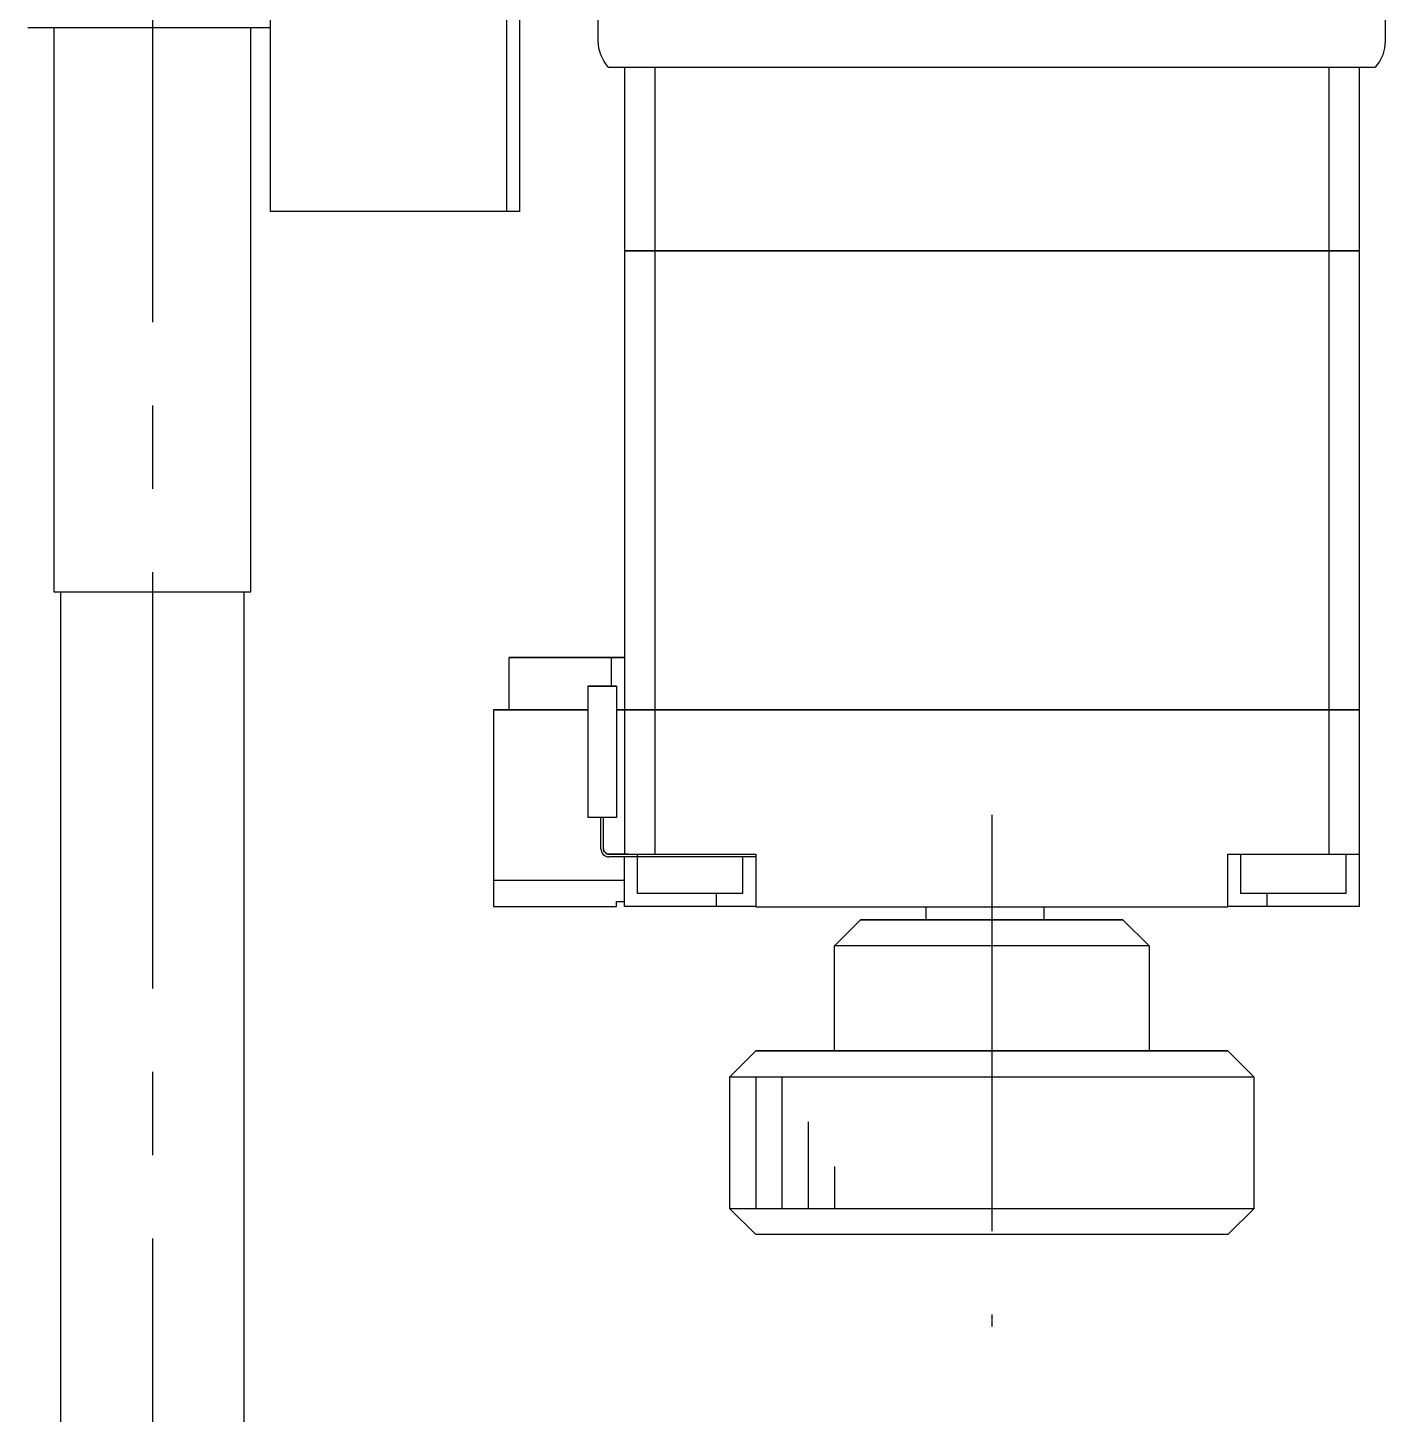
# Model space of a CAD drawing. Extents: x 0 to 698, y -8 to 617.
# Drawn here: x 277.1 to 328.9, y 424 to 476.8 of the extents above; entities that cross this region are included whole.
import ezdxf

# ---------------------------------------------------------------- set-up
doc = ezdxf.new("R2010")
doc.units = 0
doc.header["$LTSCALE"] = 0.5
doc.linetypes.add('CENTER', pattern=[50.8, 31.75, -6.35, 6.35, -6.35])
for name, color, linetype in [('MSM_CENTER', 1, 'CENTER'), ('MSM_CONTINUOUS', 7, 'CONTINUOUS'), ('MSM_NARROW', 5, 'CONTINUOUS')]:
    doc.layers.add(name, color=color, linetype=linetype)

msp = doc.modelspace()

# ---------------------------------------------------------------- linework, layer by layer
at = {"layer": 'MSM_CENTER'}
for p, q in [((281.896, 506.86), (281.896, 360.76)), ((313.896, 446.81), (313.896, 427.31))]:
    msp.add_line(p, q, dxfattribs=at)
at = {"layer": 'MSM_CONTINUOUS'}
for p, q in [((286.396, 469.809), (286.396, 496.809)), ((295.396, 496.809), (295.396, 469.809)), ((295.896, 489.809), (295.896, 469.809)), ((298.896, 476.309), (298.896, 478.309)), ((328.896, 478.309), (328.896, 476.309)), ((277.165, 476.81), (277.146, 476.81)), ((277.222, 476.81), (277.165, 476.81)), ((277.314, 476.81), (277.222, 476.81)), ((277.439, 476.809), (277.314, 476.81)), ((277.59, 476.809), (277.439, 476.809)), ((277.763, 476.809), (277.59, 476.809)), ((277.951, 476.809), (277.763, 476.809)), ((278.146, 476.809), (277.951, 476.809)), ((278.146, 476.809), (278.146, 455.31)), ((286.396, 476.809), (278.146, 476.809)), ((285.646, 455.31), (285.646, 476.809)), ((298.921, 476.037), (298.896, 476.309)), ((328.896, 476.309), (328.871, 476.037)), ((298.995, 475.773), (298.921, 476.037)), ((299.115, 475.528), (298.995, 475.773)), ((328.797, 475.773), (328.677, 475.528)), ((328.871, 476.037), (328.797, 475.773)), ((299.278, 475.309), (299.115, 475.528)), ((299.278, 475.309), (299.309, 475.309)), ((299.309, 475.309), (299.401, 475.309)), ((299.401, 475.309), (299.551, 475.309)), ((299.551, 475.309), (299.752, 475.309)), ((299.752, 475.309), (299.997, 475.309)), ((299.896, 475.309), (299.896, 468.319)), ((299.997, 475.309), (300.277, 475.308)), ((300.277, 475.308), (300.58, 475.308)), ((300.58, 475.308), (300.896, 475.308)), ((300.622, 475.308), (301.051, 475.308)), ((300.896, 475.308), (326.896, 475.308)), ((301.051, 475.308), (326.741, 475.308)), ((301.051, 475.308), (301.051, 468.318)), ((326.741, 475.308), (327.896, 475.309)), ((326.741, 475.308), (326.741, 468.318)), ((326.896, 475.308), (327.212, 475.308)), ((327.212, 475.308), (327.515, 475.308)), ((327.515, 475.308), (327.795, 475.309)), ((327.795, 475.309), (328.04, 475.309)), ((327.896, 475.309), (327.896, 475.312)), ((327.896, 475.309), (327.896, 468.319)), ((328.04, 475.309), (328.241, 475.309)), ((328.241, 475.309), (328.391, 475.309)), ((328.391, 475.309), (328.483, 475.309)), ((328.483, 475.309), (328.514, 475.309)), ((328.677, 475.528), (328.514, 475.309)), ((286.415, 469.809), (286.396, 469.809)), ((286.472, 469.809), (286.415, 469.809)), ((286.564, 469.809), (286.472, 469.809)), ((286.689, 469.809), (286.564, 469.809)), ((286.84, 469.809), (286.689, 469.809)), ((287.013, 469.809), (286.84, 469.809)), ((287.201, 469.809), (287.013, 469.809)), ((287.396, 469.809), (287.201, 469.809)), ((295.396, 469.809), (287.396, 469.809)), ((295.896, 469.809), (295.396, 469.809)), ((299.896, 468.319), (301.051, 468.318)), ((299.896, 468.309), (299.896, 468.312)), ((299.896, 468.309), (299.896, 450.819)), ((301.051, 468.308), (299.896, 468.309)), ((299.906, 468.309), (299.906, 468.319)), ((299.906, 468.309), (301.055, 468.308)), ((301.051, 468.318), (326.741, 468.318)), ((301.051, 468.308), (301.051, 450.818)), ((326.741, 468.308), (301.051, 468.308)), ((301.055, 468.308), (301.055, 468.318)), ((301.055, 468.308), (326.737, 468.308)), ((326.737, 468.308), (326.737, 468.318)), ((326.737, 468.308), (327.886, 468.309)), ((326.741, 468.318), (327.896, 468.319)), ((327.896, 468.309), (326.741, 468.308)), ((326.741, 468.308), (326.741, 450.818)), ((327.886, 468.309), (327.886, 468.319)), ((327.896, 468.312), (327.896, 468.309)), ((327.896, 468.309), (327.896, 450.819)), ((278.146, 455.31), (278.218, 455.31)), ((278.218, 455.31), (278.431, 455.31)), ((278.396, 455.31), (278.396, 407.31)), ((278.431, 455.31), (278.778, 455.31)), ((278.778, 455.31), (279.244, 455.31)), ((279.244, 455.31), (279.813, 455.31)), ((279.813, 455.31), (280.461, 455.31)), ((280.461, 455.31), (281.164, 455.31)), ((281.164, 455.31), (281.896, 455.31)), ((281.896, 455.31), (282.628, 455.31)), ((282.628, 455.31), (283.331, 455.31)), ((283.331, 455.31), (283.979, 455.31)), ((283.979, 455.31), (284.548, 455.31)), ((284.548, 455.31), (285.014, 455.31)), ((285.014, 455.31), (285.36, 455.31)), ((285.36, 455.31), (285.574, 455.31)), ((285.396, 407.31), (285.396, 455.31)), ((285.574, 455.31), (285.646, 455.31)), ((295.496, 452.811), (299.396, 452.811)), ((295.496, 452.81), (295.496, 452.811)), ((295.496, 450.81), (295.496, 452.81)), ((299.396, 452.81), (295.496, 452.81)), ((295.996, 452.81), (295.996, 452.811)), ((295.996, 452.811), (299.396, 452.811)), ((299.396, 452.81), (295.996, 452.81)), ((297.196, 452.811), (297.196, 452.81)), ((297.446, 452.811), (297.196, 452.811)), ((297.196, 452.811), (297.446, 452.811)), ((297.196, 452.811), (297.446, 452.811)), ((297.446, 452.811), (297.196, 452.811)), ((297.446, 452.81), (297.196, 452.81)), ((297.196, 452.81), (297.446, 452.81)), ((297.446, 452.81), (297.196, 452.81)), ((297.196, 452.81), (297.446, 452.81)), ((297.446, 452.81), (297.196, 452.81)), ((297.196, 452.81), (297.446, 452.81)), ((297.696, 452.811), (297.446, 452.811)), ((297.696, 452.811), (297.446, 452.811)), ((297.446, 452.811), (297.696, 452.811)), ((297.446, 452.811), (297.696, 452.811)), ((297.446, 452.81), (297.696, 452.81)), ((297.696, 452.81), (297.446, 452.81)), ((297.696, 452.81), (297.446, 452.81)), ((297.696, 452.81), (297.446, 452.81)), ((297.446, 452.81), (297.696, 452.81)), ((297.446, 452.81), (297.696, 452.81)), ((297.696, 452.81), (297.696, 452.811)), ((299.396, 452.811), (299.396, 452.81)), ((299.396, 452.811), (299.896, 452.811)), ((299.896, 452.809), (299.396, 452.809)), ((299.396, 451.709), (299.396, 452.809)), ((299.596, 451.709), (298.496, 451.709)), ((298.496, 451.709), (299.596, 451.709)), ((298.496, 451.709), (298.496, 446.709)), ((298.496, 451.709), (298.496, 451.709)), ((299.596, 451.709), (299.596, 446.709)), ((299.596, 451.709), (299.596, 451.709)), ((294.896, 450.811), (294.896, 450.809)), ((295.175, 450.811), (294.896, 450.811)), ((294.896, 450.809), (294.896, 444.319)), ((294.896, 450.809), (295.175, 450.809)), ((295.496, 450.811), (295.175, 450.811)), ((295.175, 450.809), (298.496, 450.809)), ((295.896, 450.81), (295.496, 450.81)), ((295.896, 450.82), (298.496, 450.82)), ((295.896, 450.81), (295.896, 450.82)), ((298.496, 450.811), (295.896, 450.811)), ((299.596, 450.819), (299.896, 450.819)), ((299.896, 450.811), (299.596, 450.811)), ((299.596, 450.809), (299.896, 450.809)), ((299.896, 450.819), (301.051, 450.818)), ((299.896, 450.811), (299.896, 450.812)), ((301.051, 450.808), (299.896, 450.809)), ((299.896, 450.809), (299.896, 445.309)), ((299.896, 450.809), (299.896, 450.809)), ((299.906, 450.809), (299.906, 450.819)), ((299.906, 450.809), (301.055, 450.808)), ((301.051, 450.818), (326.741, 450.818)), ((301.051, 450.808), (301.051, 445.308)), ((326.741, 450.808), (301.051, 450.808)), ((301.055, 450.808), (301.055, 450.818)), ((301.055, 450.808), (326.737, 450.808)), ((326.737, 450.808), (326.737, 450.818)), ((326.737, 450.808), (327.886, 450.809)), ((326.741, 450.818), (327.896, 450.819)), ((327.896, 450.809), (326.741, 450.808)), ((326.741, 450.808), (326.741, 445.308)), ((327.886, 450.809), (327.886, 450.819)), ((327.896, 450.812), (327.896, 450.809)), ((327.896, 450.809), (327.896, 443.309)), ((299.596, 446.709), (298.496, 446.709)), ((298.996, 445.509), (298.996, 446.709)), ((299.096, 445.509), (299.096, 446.709)), ((298.996, 445.509), (299.002, 445.45)), ((299.002, 445.45), (299.019, 445.394)), ((299.019, 445.394), (299.046, 445.342)), ((299.046, 445.342), (299.084, 445.296)), ((299.084, 445.296), (299.129, 445.259)), ((299.1, 445.47), (299.096, 445.509)), ((299.096, 445.509), (299.1, 445.47)), ((299.111, 445.432), (299.1, 445.47)), ((299.1, 445.47), (299.111, 445.432)), ((299.13, 445.397), (299.111, 445.432)), ((299.111, 445.432), (299.13, 445.398)), ((299.129, 445.259), (299.181, 445.231)), ((299.13, 445.398), (299.155, 445.368)), ((299.155, 445.367), (299.13, 445.397)), ((299.155, 445.368), (299.185, 445.343)), ((299.185, 445.342), (299.155, 445.367)), ((299.181, 445.231), (299.237, 445.214)), ((299.185, 445.343), (299.219, 445.324)), ((299.219, 445.324), (299.185, 445.342)), ((299.257, 445.312), (299.219, 445.324)), ((299.219, 445.324), (299.257, 445.313)), ((299.237, 445.214), (299.296, 445.209)), ((299.257, 445.313), (299.296, 445.309)), ((299.296, 445.309), (299.257, 445.312)), ((299.296, 445.309), (299.896, 445.309)), ((300.04, 445.309), (299.296, 445.309)), ((300.396, 445.209), (299.296, 445.209)), ((299.896, 445.309), (301.051, 445.308)), ((299.896, 443.309), (299.896, 445.209)), ((300.396, 443.809), (300.396, 445.309)), ((300.719, 445.209), (300.396, 445.209)), ((301.104, 445.208), (300.719, 445.209)), ((301.051, 445.308), (304.896, 445.308)), ((301.537, 445.208), (301.104, 445.208)), ((302.001, 445.208), (301.537, 445.208)), ((302.48, 445.208), (302.001, 445.208)), ((302.955, 445.208), (302.48, 445.208)), ((303.41, 445.208), (302.955, 445.208)), ((303.828, 445.208), (303.41, 445.208)), ((304.193, 445.209), (303.828, 445.208)), ((304.492, 445.209), (304.193, 445.209)), ((304.396, 445.209), (304.396, 443.809)), ((304.714, 445.209), (304.492, 445.209)), ((304.85, 445.209), (304.714, 445.209)), ((304.896, 445.209), (304.85, 445.209)), ((304.896, 445.308), (304.896, 443.308)), ((322.896, 445.308), (326.741, 445.308)), ((322.896, 443.308), (322.896, 445.308)), ((323.396, 443.809), (323.396, 445.308)), ((326.741, 445.308), (327.896, 445.309)), ((327.396, 445.309), (327.396, 443.809)), ((294.896, 444.319), (295.175, 444.319)), ((294.896, 444.311), (294.906, 444.311)), ((294.896, 444.309), (294.896, 444.311)), ((295.175, 444.309), (294.896, 444.309)), ((294.896, 444.309), (294.896, 443.309)), ((294.906, 444.309), (294.906, 444.319)), ((294.906, 444.309), (294.906, 444.311)), ((295.176, 444.309), (294.906, 444.309)), ((295.175, 444.319), (299.896, 444.319)), ((299.896, 444.309), (295.175, 444.309)), ((299.896, 444.309), (295.176, 444.309)), ((299.596, 443.309), (299.596, 443.509)), ((299.596, 443.509), (299.896, 443.509)), ((300.434, 443.809), (300.396, 443.809)), ((300.548, 443.809), (300.434, 443.809)), ((300.733, 443.809), (300.548, 443.809)), ((300.982, 443.809), (300.733, 443.809)), ((301.285, 443.809), (300.982, 443.809)), ((301.631, 443.809), (301.285, 443.809)), ((302.006, 443.808), (301.631, 443.809)), ((302.396, 443.808), (302.006, 443.808)), ((302.786, 443.808), (302.396, 443.808)), ((303.161, 443.809), (302.786, 443.808)), ((303.507, 443.809), (303.161, 443.809)), ((303.396, 443.309), (303.396, 443.809)), ((303.81, 443.809), (303.507, 443.809)), ((304.059, 443.809), (303.81, 443.809)), ((304.244, 443.809), (304.059, 443.809)), ((304.357, 443.809), (304.244, 443.809)), ((304.396, 443.809), (304.357, 443.809)), ((323.434, 443.809), (323.396, 443.809)), ((323.548, 443.809), (323.434, 443.809)), ((323.733, 443.809), (323.548, 443.809)), ((323.982, 443.809), (323.733, 443.809)), ((324.285, 443.809), (323.982, 443.809)), ((324.631, 443.809), (324.285, 443.809)), ((324.396, 443.309), (324.396, 443.809)), ((325.006, 443.808), (324.631, 443.809)), ((325.396, 443.808), (325.006, 443.808)), ((325.786, 443.808), (325.396, 443.808)), ((326.161, 443.809), (325.786, 443.808)), ((326.507, 443.809), (326.161, 443.809)), ((326.81, 443.809), (326.507, 443.809)), ((327.059, 443.809), (326.81, 443.809)), ((327.244, 443.809), (327.059, 443.809)), ((327.357, 443.809), (327.244, 443.809)), ((327.396, 443.809), (327.357, 443.809)), ((294.896, 443.309), (295.175, 443.309)), ((295.175, 443.309), (299.596, 443.309)), ((303.396, 443.309), (299.896, 443.309)), ((304.896, 443.309), (303.396, 443.309)), ((304.896, 443.308), (322.896, 443.308)), ((311.396, 442.81), (311.396, 443.308)), ((315.896, 442.81), (315.896, 443.308)), ((324.396, 443.309), (322.896, 443.309)), ((327.896, 443.309), (324.396, 443.309)), ((308.896, 442.81), (307.896, 441.81)), ((308.896, 442.81), (308.992, 442.81)), ((309.005, 442.81), (308.896, 442.81)), ((308.992, 442.81), (309.277, 442.81)), ((309.328, 442.811), (309.005, 442.81)), ((309.277, 442.81), (309.739, 442.81)), ((309.851, 442.811), (309.328, 442.811)), ((309.739, 442.81), (310.36, 442.81)), ((310.55, 442.811), (309.851, 442.811)), ((310.36, 442.81), (311.118, 442.81)), ((311.396, 442.811), (310.55, 442.811)), ((311.118, 442.81), (311.983, 442.81)), ((311.442, 442.81), (311.396, 442.81)), ((311.578, 442.81), (311.442, 442.81)), ((311.8, 442.81), (311.578, 442.81)), ((312.099, 442.81), (311.8, 442.81)), ((311.983, 442.81), (312.92, 442.81)), ((312.464, 442.81), (312.099, 442.81)), ((312.881, 442.81), (312.464, 442.81)), ((313.337, 442.81), (312.881, 442.81)), ((312.92, 442.81), (313.896, 442.81)), ((313.812, 442.81), (313.337, 442.81)), ((314.291, 442.81), (313.812, 442.81)), ((313.896, 442.81), (314.871, 442.81)), ((314.755, 442.81), (314.291, 442.81)), ((315.188, 442.81), (314.755, 442.81)), ((314.871, 442.81), (315.809, 442.81)), ((315.573, 442.81), (315.188, 442.81)), ((315.896, 442.81), (315.573, 442.81)), ((315.809, 442.81), (316.674, 442.81)), ((316.739, 442.811), (315.896, 442.811)), ((315.896, 442.811), (316.169, 442.81)), ((316.169, 442.81), (315.896, 442.81)), ((316.169, 442.81), (316.339, 442.81)), ((316.339, 442.81), (316.169, 442.81)), ((316.339, 442.81), (316.396, 442.81)), ((316.396, 442.81), (316.339, 442.81)), ((316.674, 442.81), (317.431, 442.81)), ((317.476, 442.811), (316.739, 442.811)), ((317.431, 442.81), (318.053, 442.81)), ((318.079, 442.811), (317.476, 442.811)), ((318.053, 442.81), (318.515, 442.81)), ((318.527, 442.811), (318.079, 442.811)), ((318.515, 442.81), (318.8, 442.81)), ((318.803, 442.81), (318.527, 442.811)), ((318.8, 442.81), (318.896, 442.81)), ((318.896, 442.81), (318.803, 442.81)), ((319.896, 441.81), (318.896, 442.81)), ((307.896, 437.81), (307.896, 441.81)), ((308.011, 441.81), (307.896, 441.81)), ((308.353, 441.81), (308.011, 441.81)), ((308.907, 441.81), (308.353, 441.81)), ((309.653, 441.81), (308.907, 441.81)), ((310.563, 441.81), (309.653, 441.81)), ((311.6, 441.81), (310.563, 441.81)), ((312.725, 441.81), (311.6, 441.81)), ((313.896, 441.81), (312.725, 441.81)), ((315.066, 441.81), (313.896, 441.81)), ((316.192, 441.81), (315.066, 441.81)), ((317.229, 441.81), (316.192, 441.81)), ((318.139, 441.81), (317.229, 441.81)), ((318.885, 441.81), (318.139, 441.81)), ((319.439, 441.81), (318.885, 441.81)), ((319.781, 441.81), (319.439, 441.81)), ((319.896, 441.81), (319.781, 441.81)), ((319.896, 441.81), (319.896, 437.81)), ((304.896, 437.81), (303.896, 436.81)), ((305.094, 437.811), (304.896, 437.81)), ((304.896, 437.81), (305.069, 437.81)), ((305.069, 437.81), (305.581, 437.81)), ((305.68, 437.811), (305.094, 437.811)), ((305.581, 437.81), (306.412, 437.81)), ((306.628, 437.811), (305.68, 437.811)), ((306.412, 437.81), (307.531, 437.809)), ((307.896, 437.811), (306.628, 437.811)), ((307.531, 437.809), (308.895, 437.809)), ((308.011, 437.81), (307.896, 437.81)), ((308.353, 437.81), (308.011, 437.81)), ((308.907, 437.81), (308.353, 437.81)), ((308.895, 437.809), (310.451, 437.809)), ((309.653, 437.81), (308.907, 437.81)), ((310.563, 437.81), (309.653, 437.81)), ((310.451, 437.809), (312.139, 437.809)), ((311.6, 437.81), (310.563, 437.81)), ((312.725, 437.81), (311.6, 437.81)), ((312.139, 437.809), (313.895, 437.809)), ((313.896, 437.81), (312.725, 437.81)), ((313.895, 437.809), (315.651, 437.809)), ((315.066, 437.81), (313.896, 437.81)), ((316.192, 437.81), (315.066, 437.81)), ((315.651, 437.809), (317.34, 437.809)), ((317.229, 437.81), (316.192, 437.81)), ((318.139, 437.81), (317.229, 437.81)), ((317.34, 437.809), (318.896, 437.809)), ((318.885, 437.81), (318.139, 437.81)), ((319.439, 437.81), (318.885, 437.81)), ((318.896, 437.809), (320.26, 437.809)), ((319.781, 437.81), (319.439, 437.81)), ((319.896, 437.81), (319.781, 437.81)), ((321.164, 437.811), (319.896, 437.811)), ((320.26, 437.809), (321.379, 437.81)), ((322.112, 437.811), (321.164, 437.811)), ((321.379, 437.81), (322.211, 437.81)), ((322.698, 437.811), (322.112, 437.811)), ((322.211, 437.81), (322.723, 437.81)), ((322.896, 437.81), (322.698, 437.811)), ((322.723, 437.81), (322.896, 437.81)), ((323.896, 436.81), (322.896, 437.81)), ((303.896, 436.81), (303.896, 431.81)), ((304.088, 436.81), (303.896, 436.81)), ((304.657, 436.81), (304.088, 436.81)), ((305.581, 436.81), (304.657, 436.81)), ((306.824, 436.809), (305.581, 436.81)), ((308.339, 436.809), (306.824, 436.809)), ((310.068, 436.809), (308.339, 436.809)), ((311.944, 436.809), (310.068, 436.809)), ((313.895, 436.809), (311.944, 436.809)), ((315.846, 436.809), (313.895, 436.809)), ((317.722, 436.809), (315.846, 436.809)), ((319.451, 436.809), (317.722, 436.809)), ((320.967, 436.809), (319.451, 436.809)), ((322.21, 436.81), (320.967, 436.809)), ((323.135, 436.81), (322.21, 436.81)), ((323.704, 436.81), (323.135, 436.81)), ((323.896, 436.81), (323.704, 436.81)), ((323.896, 431.81), (323.896, 436.81)), ((303.896, 431.81), (304.896, 430.81)), ((303.896, 431.81), (304.088, 431.81)), ((304.088, 431.81), (304.657, 431.81)), ((304.657, 431.81), (305.581, 431.81)), ((305.581, 431.81), (306.825, 431.809)), ((306.825, 431.809), (308.34, 431.809)), ((308.34, 431.809), (310.069, 431.809)), ((310.069, 431.809), (311.945, 431.809)), ((311.945, 431.809), (313.896, 431.809)), ((313.896, 431.809), (315.847, 431.809)), ((315.847, 431.809), (317.723, 431.809)), ((317.723, 431.809), (319.452, 431.809)), ((319.452, 431.809), (320.967, 431.809)), ((320.967, 431.809), (322.211, 431.81)), ((322.211, 431.81), (323.135, 431.81)), ((322.896, 430.81), (323.896, 431.81)), ((323.135, 431.81), (323.704, 431.81)), ((323.704, 431.81), (323.896, 431.81)), ((305.069, 430.81), (304.896, 430.81)), ((305.581, 430.81), (305.069, 430.81)), ((306.413, 430.81), (305.581, 430.81)), ((307.533, 430.809), (306.413, 430.81)), ((308.896, 430.809), (307.533, 430.809)), ((310.452, 430.809), (308.896, 430.809)), ((312.141, 430.809), (310.452, 430.809)), ((313.897, 430.809), (312.141, 430.809)), ((315.652, 430.809), (313.897, 430.809)), ((317.341, 430.809), (315.652, 430.809)), ((318.896, 430.809), (317.341, 430.809)), ((320.26, 430.809), (318.896, 430.809)), ((321.379, 430.81), (320.26, 430.809)), ((322.211, 430.81), (321.379, 430.81)), ((322.723, 430.81), (322.211, 430.81)), ((322.896, 430.81), (322.723, 430.81))]:
    msp.add_line(p, q, dxfattribs=at)
at = {"layer": 'MSM_NARROW'}
for p, q in [((304.896, 436.81), (304.896, 431.81)), ((305.896, 436.81), (305.896, 431.81)), ((306.896, 435.11), (306.896, 431.81)), ((307.896, 433.41), (307.896, 431.81))]:
    msp.add_line(p, q, dxfattribs=at)

doc.saveas('drawing.dxf')
